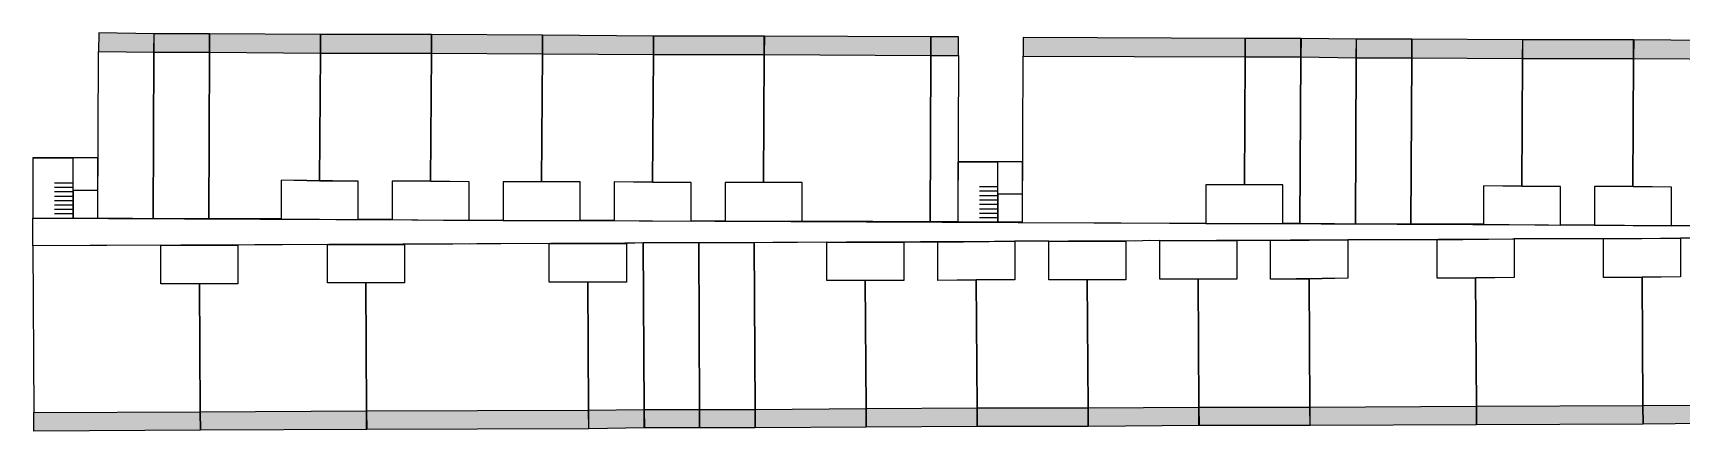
# Model space of a CAD drawing. Header units: metres. Extents: x 72 to 276, y -67 to 61.
# Drawn here: x 72 to 178.9, y -66.9 to -41.1 of the extents above; entities that cross this region are included whole.
import ezdxf

# ---------------------------------------------------------------- set-up
doc = ezdxf.new("R2010")
doc.units = ezdxf.units.M
for name, color, linetype in [('A-BALC', 4, 'Continuous'), ('A-CIRC', 8, 'Continuous'), ('A-CORE', 30, 'Continuous'), ('A-DOOR', 1, 'Continuous'), ('A-HATCH', 251, 'Continuous'), ('A-WALL', 7, 'Continuous')]:
    doc.layers.add(name, color=color, linetype=linetype)

msp = doc.modelspace()

# ---------------------------------------------------------------- hatches: boundary and pattern name
at = {"layer": 'A-HATCH'}
for points in [[(76.25, -42.3), (79.85, -42.35), (79.87, -41.15), (76.27, -41.1)], [(79.85, -42.35), (83.45, -42.35), (83.45, -41.15), (79.85, -41.15)], [(83.45, -42.35), (90.65, -42.4), (90.66, -41.2), (83.46, -41.15)], [(90.65, -42.4), (97.85, -42.4), (97.85, -41.2), (90.65, -41.2)], [(97.85, -42.4), (105.05, -42.45), (105.06, -41.25), (97.86, -41.2)], [(105.05, -42.45), (112.25, -42.5), (112.26, -41.3), (105.06, -41.25)], [(112.25, -42.5), (119.45, -42.5), (119.45, -41.3), (112.25, -41.3)], [(119.45, -42.5), (130.25, -42.55), (130.26, -41.35), (119.46, -41.3)], [(130.25, -42.55), (132.05, -42.55), (132.05, -41.35), (130.25, -41.35)], [(136.25, -42.6), (150.65, -42.65), (150.65, -41.45), (136.25, -41.4)], [(150.65, -42.65), (154.25, -42.65), (154.25, -41.45), (150.65, -41.45)], [(154.25, -42.65), (157.85, -42.7), (157.87, -41.5), (154.27, -41.45)], [(157.85, -42.7), (161.45, -42.7), (161.45, -41.5), (157.85, -41.5)], [(161.45, -42.7), (168.65, -42.75), (168.66, -41.55), (161.46, -41.5)], [(168.65, -42.75), (175.85, -42.75), (175.85, -41.55), (168.65, -41.55)], [(175.85, -42.75), (183.05, -42.8), (183.06, -41.6), (175.86, -41.55)], [(176.45, -65.25), (182.7, -65.2), (182.71, -66.4), (176.46, -66.45)], [(72.05, -65.7), (82.85, -65.65), (82.86, -66.85), (72.06, -66.9)], [(82.85, -65.65), (93.65, -65.6), (93.66, -66.8), (82.86, -66.85)], [(93.65, -65.6), (108.05, -65.55), (108.05, -66.75), (93.65, -66.8)], [(108.05, -65.55), (111.65, -65.5), (111.67, -66.7), (108.07, -66.75)], [(111.65, -65.5), (115.25, -65.5), (115.25, -66.7), (111.65, -66.7)], [(115.25, -65.5), (118.85, -65.5), (118.85, -66.7), (115.25, -66.7)], [(118.85, -65.5), (126.05, -65.45), (126.06, -66.65), (118.86, -66.7)], [(126.05, -65.45), (133.25, -65.4), (133.26, -66.6), (126.06, -66.65)], [(133.25, -65.4), (140.45, -65.4), (140.45, -66.6), (133.25, -66.6)], [(140.45, -65.4), (147.65, -65.35), (147.66, -66.55), (140.46, -66.6)], [(147.65, -65.35), (154.85, -65.35), (154.85, -66.55), (147.65, -66.55)], [(154.85, -65.35), (165.65, -65.3), (165.66, -66.5), (154.86, -66.55)], [(165.65, -65.3), (176.45, -65.25), (176.46, -66.45), (165.66, -66.5)]]:
    msp.add_hatch(color=7, dxfattribs=at).paths.add_polyline_path(points)

# ---------------------------------------------------------------- linework, layer by layer
at = {"layer": 'A-BALC'}
for points in [[(76.25, -42.3), (79.85, -42.35), (79.87, -41.15), (76.27, -41.1)], [(79.85, -42.35), (83.45, -42.35), (83.45, -41.15), (79.85, -41.15)], [(83.45, -42.35), (90.65, -42.4), (90.66, -41.2), (83.46, -41.15)], [(90.65, -42.4), (97.85, -42.4), (97.85, -41.2), (90.65, -41.2)], [(97.85, -42.4), (105.05, -42.45), (105.06, -41.25), (97.86, -41.2)], [(105.05, -42.45), (112.25, -42.5), (112.26, -41.3), (105.06, -41.25)], [(112.25, -42.5), (119.45, -42.5), (119.45, -41.3), (112.25, -41.3)], [(119.45, -42.5), (130.25, -42.55), (130.26, -41.35), (119.46, -41.3)], [(130.25, -42.55), (132.05, -42.55), (132.05, -41.35), (130.25, -41.35)], [(136.25, -42.6), (150.65, -42.65), (150.65, -41.45), (136.25, -41.4)], [(150.65, -42.65), (154.25, -42.65), (154.25, -41.45), (150.65, -41.45)], [(154.25, -42.65), (157.85, -42.7), (157.87, -41.5), (154.27, -41.45)], [(157.85, -42.7), (161.45, -42.7), (161.45, -41.5), (157.85, -41.5)], [(161.45, -42.7), (168.65, -42.75), (168.66, -41.55), (161.46, -41.5)], [(168.65, -42.75), (175.85, -42.75), (175.85, -41.55), (168.65, -41.55)], [(175.85, -42.75), (183.05, -42.8), (183.06, -41.6), (175.86, -41.55)], [(176.45, -65.25), (182.7, -65.2), (182.71, -66.4), (176.46, -66.45)], [(72.05, -65.7), (82.85, -65.65), (82.86, -66.85), (72.06, -66.9)], [(82.85, -65.65), (93.65, -65.6), (93.66, -66.8), (82.86, -66.85)], [(93.65, -65.6), (108.05, -65.55), (108.05, -66.75), (93.65, -66.8)], [(108.05, -65.55), (111.65, -65.5), (111.67, -66.7), (108.07, -66.75)], [(111.65, -65.5), (115.25, -65.5), (115.25, -66.7), (111.65, -66.7)], [(115.25, -65.5), (118.85, -65.5), (118.85, -66.7), (115.25, -66.7)], [(118.85, -65.5), (126.05, -65.45), (126.06, -66.65), (118.86, -66.7)], [(126.05, -65.45), (133.25, -65.4), (133.26, -66.6), (126.06, -66.65)], [(133.25, -65.4), (140.45, -65.4), (140.45, -66.6), (133.25, -66.6)], [(140.45, -65.4), (147.65, -65.35), (147.66, -66.55), (140.46, -66.6)], [(147.65, -65.35), (154.85, -65.35), (154.85, -66.55), (147.65, -66.55)], [(154.85, -65.35), (165.65, -65.3), (165.66, -66.5), (154.86, -66.55)], [(165.65, -65.3), (176.45, -65.25), (176.46, -66.45), (165.66, -66.5)]]:
    msp.add_lwpolyline(points, close=True, dxfattribs=at)
at = {"layer": 'A-CIRC'}
msp.add_lwpolyline([(72, -53.1), (273.6, -54), (273.6, -54), (72, -54.9)], close=True, dxfattribs=at)
at = {"layer": 'A-CORE'}
for p, q in [((73.4, -50.81), (74.6, -50.81)), ((73.4, -51.09), (74.6, -51.09)), ((133.4, -51.06), (134.6, -51.06)), ((73.4, -51.38), (74.6, -51.38)), ((73.4, -51.67), (74.6, -51.67)), ((73.4, -51.95), (74.6, -51.95)), ((73.4, -52.24), (74.6, -52.24)), ((133.4, -51.34), (134.6, -51.34)), ((133.4, -51.63), (134.6, -51.63)), ((133.4, -51.92), (134.6, -51.92)), ((133.4, -52.2), (134.6, -52.2)), ((72.29, -53.1), (73.49, -53.1)), ((72.57, -53.1), (73.77, -53.1)), ((72.86, -53.1), (74.06, -53.1)), ((73.15, -53.1), (74.35, -53.1)), ((73.4, -52.53), (74.6, -52.53)), ((73.4, -52.81), (74.6, -52.81)), ((73.43, -53.1), (74.63, -53.1)), ((73.72, -53.1), (74.92, -53.1)), ((74.01, -53.1), (75.21, -53.1)), ((74.29, -53.1), (75.49, -53.1)), ((132.29, -53.35), (133.49, -53.35)), ((132.57, -53.35), (133.77, -53.35)), ((132.86, -53.35), (134.06, -53.35)), ((133.15, -53.35), (134.35, -53.35)), ((133.4, -52.49), (134.6, -52.49)), ((133.4, -52.78), (134.6, -52.78)), ((133.4, -53.06), (134.6, -53.06)), ((133.43, -53.35), (134.63, -53.35)), ((133.72, -53.35), (134.92, -53.35)), ((134.01, -53.35), (135.21, -53.35)), ((134.29, -53.35), (135.49, -53.35))]:
    msp.add_line(p, q, dxfattribs=at)
for points in [[(72, -53.1), (74.6, -53.1), (74.6, -49.22), (72, -49.22)], [(132, -53.35), (134.6, -53.35), (134.6, -49.47), (132, -49.47)], [(74.6, -53.1), (76.2, -53.1), (76.2, -51.3), (74.6, -51.3)], [(134.6, -53.35), (136.2, -53.35), (136.2, -51.55), (134.6, -51.55)]]:
    msp.add_lwpolyline(points, close=True, dxfattribs=at)
at = {"layer": 'A-DOOR'}
for p, q in [((78.45, -53.13), (77.55, -53.12)), ((82.05, -53.15), (81.15, -53.15)), ((86.2, -53.15), (85.3, -53.15)), ((94.65, -53.2), (93.75, -53.2)), ((101.85, -53.25), (100.95, -53.25)), ((109.05, -53.25), (108.15, -53.25)), ((116.25, -53.3), (115.35, -53.3)), ((126.5, -53.33), (125.6, -53.32)), ((131.55, -53.35), (130.65, -53.35)), ((142.6, -53.43), (141.7, -53.42)), ((154.1, -53.45), (153.2, -53.45)), ((156.45, -53.48), (155.55, -53.47)), ((160.05, -53.5), (159.15, -53.5)), ((160.65, -54.5), (159.75, -54.5)), ((164.2, -53.5), (163.3, -53.5)), ((171.45, -54.45), (170.55, -54.45)), ((172.65, -53.55), (171.75, -53.55)), ((76.6, -54.87), (75.7, -54.88)), ((88.65, -54.82), (87.75, -54.83)), ((101.25, -54.77), (100.35, -54.78)), ((111.5, -54.7), (110.6, -54.74)), ((113.85, -54.7), (112.95, -54.7)), ((117.45, -54.7), (116.55, -54.7)), ((121.6, -54.67), (120.7, -54.68)), ((130.05, -54.65), (129.15, -54.65)), ((137.25, -54.6), (136.35, -54.6)), ((144.45, -54.56), (143.55, -54.59)), ((151.65, -54.55), (150.75, -54.55))]:
    msp.add_line(p, q, dxfattribs=at)
at = {"layer": 'A-WALL'}
for points in [[(76.2, -53.1), (76.25, -42.3), (79.85, -42.35), (79.8, -53.15)], [(79.8, -53.15), (79.85, -42.35), (83.45, -42.35), (83.4, -53.15)], [(83.4, -53.15), (83.45, -42.35), (90.65, -42.4), (90.6, -50.7), (88.1, -50.65), (88.1, -53.15)], [(93.1, -53.2), (93.1, -50.7), (90.6, -50.7), (90.65, -42.4), (97.85, -42.4), (97.8, -50.7), (95.3, -50.7), (95.3, -53.2)], [(100.3, -53.25), (100.3, -50.75), (97.8, -50.7), (97.85, -42.4), (105.05, -42.45), (105, -50.75), (102.5, -50.75), (102.5, -53.25)], [(107.5, -53.25), (107.5, -50.75), (105, -50.75), (105.05, -42.45), (112.25, -42.5), (112.2, -50.8), (109.7, -50.75), (109.7, -53.25)], [(114.7, -53.3), (114.7, -50.8), (112.2, -50.8), (112.25, -42.5), (119.45, -42.5), (119.4, -50.8), (116.9, -50.8), (116.9, -53.3)], [(121.9, -53.3), (121.9, -50.8), (119.4, -50.8), (119.45, -42.5), (130.25, -42.55), (130.2, -53.35)], [(130.2, -53.35), (130.25, -42.55), (132.05, -42.55), (132, -53.35)], [(136.2, -53.4), (136.25, -42.6), (150.65, -42.65), (150.6, -50.95), (148.1, -50.95), (148.1, -53.45)], [(153.1, -53.45), (153.1, -50.95), (150.6, -50.95), (150.65, -42.65), (154.25, -42.65), (154.2, -53.45)], [(154.2, -53.45), (154.25, -42.65), (157.85, -42.7), (157.8, -53.5)], [(157.8, -53.5), (157.85, -42.7), (161.45, -42.7), (161.4, -53.5)], [(161.4, -53.5), (161.45, -42.7), (168.65, -42.75), (168.6, -51.05), (166.1, -51), (166.1, -53.5)], [(171.1, -53.55), (171.1, -51.05), (168.6, -51.05), (168.65, -42.75), (175.85, -42.75), (175.8, -51.05), (173.3, -51.05), (173.3, -53.55)], [(178.3, -53.6), (178.3, -51.1), (175.8, -51.05), (175.85, -42.75), (183.05, -42.8), (183, -51.1), (180.5, -51.1), (180.5, -53.6)], [(72, -53.1), (76.2, -53.1), (76.2, -49.2), (72, -49.2)], [(132, -53.35), (136.2, -53.35), (136.2, -49.45), (132, -49.45)], [(88.1, -53.15), (93.1, -53.2), (93.1, -50.7), (88.1, -50.65)], [(95.3, -53.2), (100.3, -53.25), (100.3, -50.75), (95.3, -50.7)], [(102.5, -53.25), (107.5, -53.25), (107.5, -50.75), (102.5, -50.75)], [(109.7, -53.25), (114.7, -53.3), (114.7, -50.8), (109.7, -50.75)], [(116.9, -53.3), (121.9, -53.3), (121.9, -50.8), (116.9, -50.8)], [(148.1, -53.45), (153.1, -53.45), (153.1, -50.95), (148.1, -50.95)], [(166.1, -53.5), (171.1, -53.55), (171.1, -51.05), (166.1, -51)], [(173.3, -53.55), (178.3, -53.6), (178.3, -51.1), (173.3, -51.05)], [(152.3, -54.55), (157.3, -54.5), (157.3, -57), (152.3, -57.05)], [(157.3, -54.5), (157.3, -57), (154.8, -57.05), (154.85, -65.35), (165.65, -65.3), (165.6, -57), (163.1, -57), (163.1, -54.5)], [(163.1, -54.5), (168.1, -54.45), (168.1, -56.95), (163.1, -57)], [(168.1, -54.45), (168.1, -56.95), (165.6, -57), (165.65, -65.3), (176.45, -65.25), (176.4, -56.95), (173.9, -56.95), (173.9, -54.45)], [(173.9, -54.45), (178.9, -54.4), (178.9, -56.9), (173.9, -56.95)], [(178.9, -54.4), (178.9, -56.9), (176.4, -56.95), (176.45, -65.25), (182.7, -65.2), (182.65, -54.4)], [(72, -54.9), (72.05, -65.7), (82.85, -65.65), (82.8, -57.35), (80.3, -57.35), (80.3, -54.85)], [(80.3, -54.85), (85.3, -54.85), (85.3, -57.35), (80.3, -57.35)], [(85.3, -54.85), (85.3, -57.35), (82.8, -57.35), (82.85, -65.65), (93.65, -65.6), (93.6, -57.3), (91.1, -57.3), (91.1, -54.8)], [(91.1, -54.8), (96.1, -54.8), (96.1, -57.3), (91.1, -57.3)], [(96.1, -54.8), (96.1, -57.3), (93.6, -57.3), (93.65, -65.6), (108.05, -65.55), (108, -57.25), (105.5, -57.25), (105.5, -54.75)], [(105.5, -54.75), (110.5, -54.75), (110.5, -57.25), (105.5, -57.25)], [(110.5, -54.75), (110.5, -57.25), (108, -57.25), (108.05, -65.55), (111.65, -65.5), (111.6, -54.7)], [(111.6, -54.7), (111.65, -65.5), (115.25, -65.5), (115.2, -54.7)], [(115.2, -54.7), (115.25, -65.5), (118.85, -65.5), (118.8, -54.7)], [(118.8, -54.7), (118.85, -65.5), (126.05, -65.45), (126, -57.15), (123.5, -57.15), (123.5, -54.65)], [(123.5, -54.65), (128.5, -54.65), (128.5, -57.15), (123.5, -57.15)], [(128.5, -54.65), (128.5, -57.15), (126, -57.15), (126.05, -65.45), (133.25, -65.4), (133.2, -57.1), (130.7, -57.15), (130.7, -54.65)], [(130.7, -54.65), (135.7, -54.6), (135.7, -57.1), (130.7, -57.15)], [(135.7, -54.6), (135.7, -57.1), (133.2, -57.1), (133.25, -65.4), (140.45, -65.4), (140.4, -57.1), (137.9, -57.1), (137.9, -54.6)], [(137.9, -54.6), (142.9, -54.6), (142.9, -57.1), (137.9, -57.1)], [(142.9, -54.6), (142.9, -57.1), (140.4, -57.1), (140.45, -65.4), (147.65, -65.35), (147.6, -57.05), (145.1, -57.05), (145.1, -54.55)], [(145.1, -54.55), (150.1, -54.55), (150.1, -57.05), (145.1, -57.05)], [(150.1, -54.55), (150.1, -57.05), (147.6, -57.05), (147.65, -65.35), (154.85, -65.35), (154.8, -57.05), (152.3, -57.05), (152.3, -54.55)]]:
    msp.add_lwpolyline(points, close=True, dxfattribs=at)

doc.saveas('drawing.dxf')
